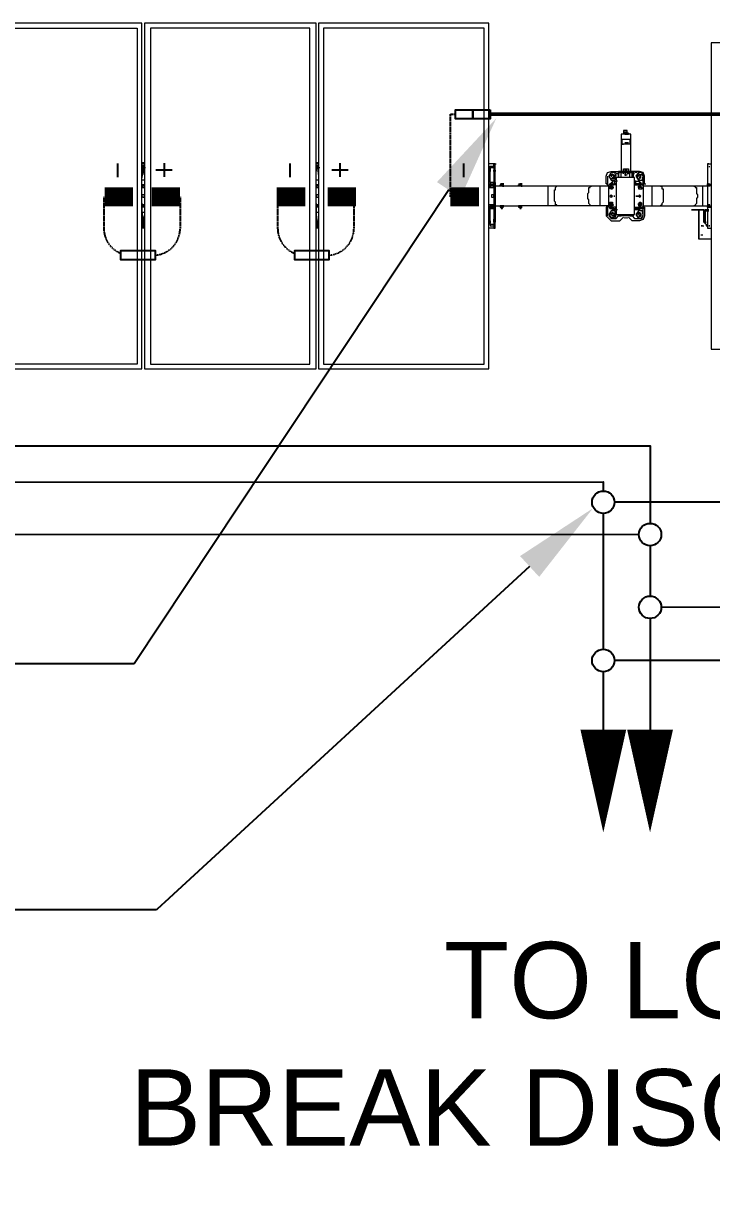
# Model space of a CAD drawing. Header units: feet. Extents: x -13743 to 68376, y -48 to 67763.
# Drawn here: x 4023.1 to 4203.5, y 9147.7 to 9451.6 of the extents above; entities that cross this region are included whole.
import ezdxf
from ezdxf import colors
from ezdxf.entities.mleader import LeaderData, LeaderLine
from ezdxf.lldxf.tags import DXFTag
from ezdxf.math import Vec2, Vec3

# ---------------------------------------------------------------- set-up
doc = ezdxf.new("R2010")
doc.units = ezdxf.units.FT
doc.header["$MEASUREMENT"] = 0
doc.linetypes.add('HIDDEN', pattern=[0.375, 0.25, -0.125])
for name, color, linetype in [('E-DC HARNESS-NEG', 170, 'DC HARNESS CABLE'), ('E-DC HARNESS-POS', 10, 'DC HARNESS CABLE'), ('E-HARN-COMP', 8, 'Continuous'), ('E-TRNK-CABL-NEG', 6, 'HIDDEN'), ('E-TRUNK-CABLE-POS', 6, 'HIDDEN'), ('G-ANNO-TEXT', 1, 'Continuous'), ('Polarity-Text', 7, 'Continuous')]:
    doc.layers.add(name, color=color, linetype=linetype)
doc.styles.add('NEI-A', font='arial.ttf')
doc.styles.get("Standard").update_dxf_attribs({"font": 'arial.ttf'})
tags = doc.linetypes.add('DC HARNESS CABLE', pattern='A,0.5,-0.2,["DH",Standard,S=0.1,R=0,X=-0.1,Y=-0.05],-0.2', length=0.9).pattern_tags.tags
tags[6] = DXFTag(74, 10)

# ---------------------------------------------------------------- blocks, each defined once
blk = doc.blocks.new('A$C4742fff2')
at = {"lineweight": 5}
for points in [[(9.1046, 0), (9.3346, 0), (9.3346, 0.4666), (9.1046, 0.4666)], [(9.1113, 0.46), (9.328, 0.46), (9.328, 0.0067), (9.1113, 0.0067)], [(9.338, 0), (9.5696, 0), (9.5696, 0.4666), (9.338, 0.4666)], [(9.5613, 0.0067), (9.5613, 0.46), (9.3463, 0.46), (9.3463, 0.0067)], [(9.5729, 0), (9.8029, 0), (9.8029, 0.4666), (9.5729, 0.4666)], [(9.5796, 0.46), (9.5796, 0.0067), (9.7963, 0.0067), (9.7963, 0.46)], [(10.1029, 0.44), (10.1029, 0.0267), (10.1446, 0.0267), (10.1446, 0.44)], [(9.9829, 0.305), (9.9829, 0.31), (9.9913, 0.31), (9.9929, 0.31), (9.9929, 0.305), (9.9929, 0.3033), (9.9913, 0.3033), (9.9829, 0.3033)], [(9.9913, 0.305), (9.9896, 0.305), (9.9913, 0.305), (9.9896, 0.305)], [(9.8113, 0.2767), (9.8096, 0.2767), (9.8096, 0.2683), (9.8113, 0.2683), (9.8113, 0.2767), (9.8096, 0.2767)], [(9.9846, 0.2667), (9.9846, 0.27), (9.9913, 0.27), (9.9913, 0.2667)], [(9.9879, 0.2667), (9.9896, 0.2683), (9.9879, 0.2683), (9.9879, 0.27), (9.9863, 0.2683), (9.9863, 0.2667)], [(9.9929, 0.265), (9.9929, 0.2667), (9.9913, 0.2667), (9.9913, 0.265)], [(9.9729, 0.265), (9.9679, 0.265), (9.9646, 0.26), (9.9679, 0.255), (9.9729, 0.255), (9.9746, 0.26)], [(9.9713, 0.2567), (9.9679, 0.2567), (9.9663, 0.2583), (9.9663, 0.26), (9.9663, 0.2617), (9.9679, 0.2617), (9.9696, 0.2633), (9.9713, 0.2617), (9.9696, 0.2617), (9.9679, 0.26), (9.9696, 0.2583), (9.9713, 0.2583), (9.9713, 0.26), (9.9713, 0.2617), (9.9729, 0.2617), (9.9729, 0.26), (9.9729, 0.2583)], [(9.9996, 0.2083), (9.9996, 0.2583), (9.9746, 0.2583), (9.9746, 0.2083)], [(9.9996, 0.25), (10.0013, 0.25), (10.0013, 0.2533), (9.9996, 0.2533)], [(10.0096, 0.265), (10.0046, 0.265), (10.0013, 0.26), (10.0046, 0.255), (10.0096, 0.255), (10.0113, 0.26)], [(10.0063, 0.2633), (10.0046, 0.2617), (10.0029, 0.2617), (10.0029, 0.26), (10.0029, 0.2583), (10.0046, 0.2567), (10.0063, 0.2567), (10.0079, 0.2583), (10.0079, 0.26), (10.0079, 0.2617), (10.0063, 0.2617), (10.0046, 0.26), (10.0063, 0.2583), (10.0079, 0.2583), (10.0079, 0.26), (10.0079, 0.2617), (10.0063, 0.2617)], [(9.3363, 0.235), (9.3346, 0.235), (9.3346, 0.2333), (9.3363, 0.2317), (9.338, 0.2317), (9.338, 0.2333), (9.338, 0.235)], [(9.5713, 0.235), (9.5696, 0.235), (9.5696, 0.2317), (9.5729, 0.2317), (9.5729, 0.2333), (9.5729, 0.235)], [(9.8079, 0.2317), (9.8096, 0.2317), (9.8096, 0.235), (9.8063, 0.235), (9.8063, 0.2333), (9.8063, 0.2317)], [(9.8113, 0.2483), (9.8096, 0.2483)], [(9.8113, 0.245), (9.8096, 0.245), (9.8096, 0.2467), (9.8096, 0.245)], [(9.8196, 0.2483), (9.8179, 0.2483)], [(9.8446, 0.2483), (9.8429, 0.2483)], [(9.9679, 0.2483), (9.9663, 0.2483)], [(9.9696, 0.2483), (9.9663, 0.2483)], [(9.9679, 0.235), (9.9663, 0.2333), (9.9679, 0.2317), (9.9696, 0.2333)], [(9.9679, 0.235), (9.9663, 0.2333), (9.9679, 0.2317), (9.9696, 0.2333)], [(9.9679, 0.235), (9.9663, 0.2333), (9.9679, 0.2317), (9.9696, 0.2333)], [(9.9679, 0.235), (9.9663, 0.2333), (9.9679, 0.2317), (9.9696, 0.2333)], [(9.9679, 0.2467), (9.9696, 0.2467), (9.9696, 0.245), (9.9679, 0.245)], [(9.9713, 0.2483), (9.9696, 0.2483)], [(10.0079, 0.2483), (10.0096, 0.2483), (10.0113, 0.2483), (10.0096, 0.2483), (10.0046, 0.2483)], [(10.0063, 0.2483), (10.0046, 0.2483)], [(10.0079, 0.245), (10.0046, 0.245), (10.0046, 0.2467), (10.0079, 0.2467)], [(10.0063, 0.235), (10.0046, 0.2333), (10.0063, 0.2317), (10.0079, 0.2333)], [(10.0063, 0.235), (10.0046, 0.2333), (10.0063, 0.2317), (10.0079, 0.2333)], [(10.0063, 0.235), (10.0046, 0.2333), (10.0063, 0.2317), (10.0079, 0.2333)], [(10.0063, 0.235), (10.0046, 0.2333), (10.0063, 0.2317), (10.0079, 0.2333)], [(10.0063, 0.245), (10.0063, 0.2467), (10.0079, 0.2467), (10.0079, 0.245)], [(10.0996, 0.25), (10.0979, 0.2483), (10.0996, 0.2467), (10.1013, 0.2483)], [(9.8096, 0.2183), (9.8113, 0.2183), (9.8096, 0.2183), (9.8096, 0.2217), (9.8113, 0.2217), (9.8096, 0.2217)], [(9.8196, 0.22), (9.8179, 0.22)], [(9.8229, 0.22), (9.8213, 0.22)], [(9.8446, 0.22), (9.8429, 0.22)], [(9.8479, 0.22), (9.8463, 0.22)], [(9.9663, 0.2217), (9.9663, 0.2233)], [(9.9679, 0.2217), (9.9696, 0.2217), (9.9696, 0.22), (9.9679, 0.22)], [(10.0046, 0.2233), (10.0079, 0.2233)], [(10.0063, 0.22), (10.0063, 0.2217), (10.0079, 0.2217), (10.0079, 0.22)], [(10.0996, 0.2217), (10.0979, 0.22), (10.0996, 0.2183), (10.1013, 0.22)], [(10.1013, 0.22), (10.1013, 0.2183), (10.0996, 0.2183), (10.0979, 0.2183), (10.0979, 0.22), (10.0996, 0.22)], [(10.1013, 0.22), (10.0996, 0.22)], [(10.1013, 0.22), (10.0996, 0.22)], [(9.8463, 0.2167), (9.8463, 0.2183), (9.8429, 0.2183), (9.8446, 0.2183), (9.8446, 0.2167)], [(9.9729, 0.2133), (9.9679, 0.2133), (9.9646, 0.2083), (9.9679, 0.2033), (9.9729, 0.2033), (9.9746, 0.2083)], [(9.9679, 0.2183), (9.9663, 0.2183)], [(9.9713, 0.2083), (9.9713, 0.2067), (9.9696, 0.2067), (9.9679, 0.2083), (9.9696, 0.21), (9.9713, 0.21), (9.9696, 0.2117), (9.9679, 0.21), (9.9663, 0.21), (9.9663, 0.2083), (9.9663, 0.2067), (9.9679, 0.205), (9.9713, 0.205), (9.9729, 0.2067), (9.9729, 0.2083), (9.9729, 0.21), (9.9713, 0.21)], [(9.9713, 0.2183), (9.9696, 0.2183)], [(9.9996, 0.2167), (10.0013, 0.2167), (10.0013, 0.215), (9.9996, 0.215)], [(10.0096, 0.2133), (10.0046, 0.2133), (10.0013, 0.2083), (10.0046, 0.2033), (10.0096, 0.2033), (10.0113, 0.2083)], [(10.0046, 0.21), (10.0063, 0.2117), (10.0063, 0.21), (10.0079, 0.21), (10.0079, 0.2083), (10.0079, 0.21), (10.0063, 0.21), (10.0046, 0.2083), (10.0063, 0.2067), (10.0079, 0.2067), (10.0079, 0.2083), (10.0079, 0.2067), (10.0063, 0.205), (10.0046, 0.205), (10.0029, 0.2067), (10.0029, 0.2083), (10.0029, 0.21)], [(10.0096, 0.2167), (10.0079, 0.2167)], [(10.0996, 0.215), (10.0979, 0.215), (10.0963, 0.215), (10.0979, 0.215), (10.0963, 0.215), (10.0979, 0.215), (10.0946, 0.215), (10.0963, 0.215), (10.0946, 0.215), (10.0963, 0.215), (10.0979, 0.215)], [(10.0979, 0.2133), (10.0963, 0.2133), (10.0946, 0.2133), (10.0963, 0.2133), (10.0979, 0.2133), (10.0996, 0.2133)], [(10.0963, 0.2133), (10.0946, 0.2133)], [(9.8096, 0.1983), (9.8096, 0.2), (9.8113, 0.2), (9.8113, 0.1983)], [(9.8113, 0.19), (9.8096, 0.19)], [(10.1013, 0.1933), (10.0996, 0.1933)]]:
    blk.add_lwpolyline(points, close=True, dxfattribs=at)
for points in [[(9.9929, 0.2583), (9.9929, 0.265), (9.9963, 0.265), (9.9963, 0.2667), (9.9946, 0.2667), (9.9946, 0.3167), (9.9813, 0.3167), (9.9813, 0.2667), (9.9829, 0.2667)], [(9.9896, 0.3183), (9.9913, 0.3183), (9.9913, 0.3167), (9.9896, 0.3167), (9.9896, 0.3183), (9.9913, 0.3183), (9.9896, 0.3183), (9.9896, 0.32), (9.9896, 0.3217), (9.9846, 0.3217), (9.9846, 0.32), (9.9846, 0.3183), (9.9846, 0.3167)], [(9.9846, 0.32), (9.9896, 0.32)], [(9.9846, 0.3183), (9.9863, 0.3183), (9.9879, 0.3183)], [(9.9879, 0.3167), (9.9863, 0.3167), (9.9879, 0.3167), (9.9863, 0.3167), (9.9879, 0.3167), (9.9896, 0.3167), (9.9879, 0.3167), (9.9863, 0.3167), (9.9863, 0.3183), (9.9879, 0.3183), (9.9863, 0.3183), (9.9879, 0.3183), (9.9896, 0.3183), (9.9879, 0.3183), (9.9863, 0.3183), (9.9896, 0.3183), (9.9879, 0.3183), (9.9863, 0.3183), (9.9879, 0.3183), (9.9913, 0.3183)], [(9.9863, 0.3183), (9.9879, 0.3183), (9.9863, 0.3183)], [(9.9896, 0.3167), (9.9913, 0.3167)], [(9.9829, 0.3033), (9.9846, 0.3033)], [(9.9863, 0.305), (9.9879, 0.305), (9.9863, 0.305)], [(9.9879, 0.305), (9.9896, 0.305), (9.9879, 0.305)], [(9.9896, 0.3033), (9.9896, 0.305), (9.9913, 0.305), (9.9896, 0.305), (9.9913, 0.305)], [(9.338, 0.2783), (9.3346, 0.2783)], [(9.3346, 0.27), (9.3346, 0.2717), (9.3363, 0.2717), (9.3363, 0.275), (9.338, 0.275)], [(9.3363, 0.255), (9.3346, 0.255), (9.3346, 0.2567), (9.3363, 0.265), (9.3363, 0.275)], [(9.338, 0.27), (9.338, 0.2733)], [(9.5729, 0.2783), (9.5696, 0.2783)], [(9.5696, 0.27), (9.5696, 0.2733), (9.5713, 0.2733), (9.5713, 0.275), (9.5729, 0.275)], [(9.5713, 0.255), (9.5696, 0.255), (9.5696, 0.265), (9.5713, 0.275)], [(9.5713, 0.27), (9.5713, 0.2733)], [(9.8113, 0.2717), (9.8096, 0.2717), (9.8096, 0.2733), (9.8096, 0.2767), (9.8029, 0.2767)], [(9.8096, 0.2733), (9.8046, 0.2733), (9.8046, 0.2717), (9.8046, 0.27), (9.8046, 0.2683), (9.8046, 0.2667)], [(9.8046, 0.2517), (9.8046, 0.25), (9.8096, 0.25), (9.8096, 0.2517), (9.8046, 0.2517), (9.8046, 0.2717), (9.8096, 0.2717), (9.8096, 0.25), (9.8113, 0.25), (9.8113, 0.2483), (9.8113, 0.25), (9.8096, 0.25), (9.8096, 0.2483), (9.8096, 0.2467), (9.8113, 0.2467)], [(9.8113, 0.2767), (9.8096, 0.2767), (9.8113, 0.2767), (9.8129, 0.2767)], [(9.8113, 0.2683), (9.8113, 0.2667), (9.8096, 0.2667), (9.8096, 0.2683)], [(9.8096, 0.2667), (9.8113, 0.25), (9.8113, 0.2667)], [(9.9613, 0.25), (9.9629, 0.25), (9.9613, 0.25), (9.9613, 0.26), (9.9629, 0.265), (9.9679, 0.2667), (9.9813, 0.2667), (9.9796, 0.2667), (9.9779, 0.2667), (9.9813, 0.2667), (9.9813, 0.265), (9.9846, 0.265), (9.9913, 0.265), (9.9913, 0.2633), (9.9896, 0.2633)], [(9.9813, 0.2583), (9.9813, 0.265), (9.9779, 0.265), (9.9779, 0.2667), (9.9779, 0.265), (9.9779, 0.2583)], [(9.9813, 0.2667), (9.9846, 0.2667), (9.9813, 0.2667)], [(9.9846, 0.2633), (9.9846, 0.2667), (9.9863, 0.2667)], [(9.9879, 0.2683), (9.9896, 0.2683)], [(9.9929, 0.2667), (9.9913, 0.2667), (9.9929, 0.2667)], [(9.9946, 0.2667), (9.9929, 0.2667), (9.9946, 0.2667)], [(9.9979, 0.2583), (9.9979, 0.265), (9.9979, 0.2667), (9.9963, 0.2667), (9.9946, 0.2667)], [(10.0113, 0.25), (10.0129, 0.25), (10.0129, 0.26), (10.0113, 0.265), (10.0063, 0.2667), (9.9963, 0.2667)], [(10.0996, 0.2767), (10.0979, 0.2767), (10.0979, 0.19), (10.0996, 0.19)], [(10.0979, 0.2767), (10.1029, 0.2767)], [(10.0996, 0.2733), (10.1013, 0.2733)], [(9.3363, 0.2483), (9.3346, 0.2483), (9.3346, 0.255)], [(9.5713, 0.2483), (9.5696, 0.2483), (9.5696, 0.255)], [(9.9629, 0.26), (9.9629, 0.2467)], [(9.9679, 0.2633), (9.9646, 0.26)], [(9.9746, 0.2183), (9.9696, 0.2183), (9.9696, 0.2167), (9.9713, 0.2167), (9.9696, 0.2167), (9.9679, 0.2167), (9.9663, 0.2167), (9.9663, 0.2183), (9.9646, 0.2183), (9.9646, 0.2483), (9.9663, 0.2483), (9.9663, 0.25), (9.9696, 0.25), (9.9696, 0.2517), (9.9679, 0.2517), (9.9679, 0.25), (9.9663, 0.25)], [(9.9729, 0.2533), (9.9696, 0.2533), (9.9696, 0.25), (9.9729, 0.25)], [(9.9746, 0.265), (9.9713, 0.265)], [(9.9763, 0.2533), (9.9746, 0.2533), (9.9746, 0.25), (9.9729, 0.25), (9.9729, 0.2533), (9.9746, 0.2533)], [(9.9763, 0.2633), (9.9746, 0.2633)], [(9.9779, 0.265), (9.9796, 0.265)], [(9.9896, 0.2617), (9.9879, 0.2617), (9.9879, 0.2633), (9.9863, 0.2633), (9.9863, 0.2617), (9.9879, 0.2617)], [(9.9879, 0.265), (9.9896, 0.265)], [(9.9963, 0.265), (9.9979, 0.265)], [(9.9996, 0.2633), (9.9979, 0.2633)], [(10.0029, 0.265), (9.9996, 0.265)], [(9.9996, 0.2533), (10.0013, 0.2533), (10.0063, 0.2533), (10.0063, 0.25), (10.0013, 0.25)], [(9.9996, 0.2483), (10.0046, 0.2483), (10.0046, 0.25), (10.0063, 0.25), (10.0063, 0.2517), (10.0079, 0.2517), (10.0079, 0.25), (10.0046, 0.25)], [(10.0979, 0.2467), (10.0979, 0.2483), (10.0979, 0.25), (10.0996, 0.25), (10.0996, 0.2483), (10.1013, 0.2483), (10.1013, 0.2467), (10.0996, 0.2467), (10.0979, 0.2467), (10.0979, 0.2483), (10.0996, 0.2483), (10.1013, 0.2483), (10.0996, 0.25), (10.1013, 0.25), (10.1013, 0.2483), (10.0996, 0.2483), (10.1013, 0.2483), (10.0996, 0.2483), (10.1013, 0.2483), (10.0996, 0.2483), (10.1013, 0.2483), (10.1013, 0.2467), (10.0996, 0.2467), (10.0979, 0.2467), (10.0913, 0.2467), (10.0796, 0.2467), (10.0346, 0.2467), (10.0113, 0.2467), (10.0113, 0.26), (10.0079, 0.2633)], [(9.338, 0.2483), (9.3346, 0.2483)], [(9.338, 0.2467), (9.3346, 0.2467), (9.3363, 0.2467)], [(9.3346, 0.2467), (9.3346, 0.245), (9.338, 0.245)], [(9.5729, 0.2483), (9.5696, 0.2483)], [(9.5729, 0.2467), (9.5696, 0.2467), (9.5713, 0.2467)], [(9.5696, 0.2467), (9.5696, 0.245), (9.5729, 0.245)], [(9.8063, 0.2483), (9.8046, 0.2483), (9.8096, 0.2483), (9.8096, 0.2467)], [(9.8046, 0.2467), (9.8046, 0.2483)], [(9.9646, 0.2467), (9.9529, 0.2467), (9.9413, 0.2467), (9.8946, 0.2467), (9.8829, 0.2467), (9.8463, 0.2467), (9.8429, 0.2467), (9.8213, 0.2467), (9.8179, 0.2467), (9.8113, 0.2467), (9.8096, 0.2467), (9.8046, 0.2467), (9.8046, 0.245), (9.8096, 0.245), (9.8096, 0.2217)], [(9.8113, 0.2483), (9.8113, 0.2467), (9.8113, 0.2483)], [(9.8113, 0.22), (9.8113, 0.2467), (9.8113, 0.22)], [(9.8179, 0.25), (9.8213, 0.25), (9.8196, 0.25), (9.8213, 0.25), (9.8229, 0.25), (9.8213, 0.25)], [(9.8196, 0.2467), (9.8179, 0.2467), (9.8179, 0.2483), (9.8213, 0.2483), (9.8229, 0.2483), (9.8213, 0.2483), (9.8213, 0.2467), (9.8229, 0.2467)], [(9.8429, 0.25), (9.8463, 0.25), (9.8446, 0.25), (9.8463, 0.25), (9.8479, 0.25), (9.8463, 0.25)], [(9.8446, 0.2467), (9.8429, 0.2467), (9.8429, 0.2483), (9.8463, 0.2483), (9.8479, 0.2483), (9.8463, 0.2483), (9.8463, 0.2467), (9.8479, 0.2467)], [(9.9696, 0.2483), (9.9663, 0.2483)], [(9.9696, 0.2467), (9.9696, 0.245), (9.9713, 0.245), (9.9696, 0.245), (9.9696, 0.2433), (9.9663, 0.2433), (9.9663, 0.245)], [(9.9679, 0.2433), (9.9696, 0.2433), (9.9696, 0.245), (9.9679, 0.245), (9.9696, 0.245), (9.9696, 0.2467), (9.9663, 0.2467), (9.9663, 0.245), (9.9696, 0.245), (9.9679, 0.245), (9.9663, 0.245), (9.9679, 0.245), (9.9679, 0.2467)], [(9.9679, 0.245), (9.9696, 0.245), (9.9679, 0.245)], [(9.9746, 0.2483), (9.9696, 0.2483), (9.9696, 0.25), (9.9713, 0.25)], [(10.0113, 0.2483), (10.0113, 0.2183), (10.0129, 0.2183), (10.0129, 0.2167), (10.0129, 0.2067), (10.0113, 0.2017), (10.0063, 0.2), (9.9963, 0.2), (9.9913, 0.205)], [(10.0046, 0.2483), (10.0079, 0.2483), (10.0079, 0.25), (10.0096, 0.25)], [(10.0079, 0.2467), (10.0079, 0.245), (10.0096, 0.245), (10.0079, 0.245), (10.0046, 0.245), (10.0046, 0.2433), (10.0063, 0.2433), (10.0046, 0.2433)], [(10.0096, 0.245), (10.0079, 0.245), (10.0096, 0.245), (10.0079, 0.245), (10.0063, 0.245), (10.0046, 0.245), (10.0063, 0.245), (10.0063, 0.2467)], [(10.0046, 0.245), (10.0046, 0.2433), (10.0079, 0.2433), (10.0096, 0.2433)], [(10.0079, 0.245), (10.0096, 0.245), (10.0096, 0.2433), (10.0079, 0.2433)], [(10.0129, 0.25), (10.0146, 0.25)], [(10.0979, 0.25), (10.0979, 0.25)], [(10.0979, 0.2483), (10.0979, 0.2483)], [(10.0979, 0.2467), (10.0979, 0.2467)], [(10.0996, 0.25), (10.0996, 0.25)], [(10.0996, 0.2467), (10.0996, 0.2467)], [(10.1013, 0.25), (10.1013, 0.25)], [(10.1013, 0.2483), (10.1013, 0.2483)], [(10.1013, 0.2467), (10.1013, 0.2467)], [(9.338, 0.2233), (9.338, 0.2217), (9.3363, 0.2217), (9.3346, 0.2233), (9.3346, 0.22), (9.3346, 0.2183)], [(9.338, 0.22), (9.3346, 0.22), (9.3363, 0.22)], [(9.5729, 0.2233), (9.5729, 0.2217), (9.5696, 0.2217), (9.5696, 0.2233), (9.5696, 0.22), (9.5696, 0.2183)], [(9.5729, 0.22), (9.5696, 0.22), (9.5713, 0.22)], [(9.8046, 0.2217), (9.8046, 0.2183), (9.8096, 0.2183), (9.8096, 0.2167), (9.8113, 0.2167), (9.8096, 0.2167), (9.8096, 0.195), (9.8046, 0.195), (9.8046, 0.1933), (9.8096, 0.1933), (9.8096, 0.19), (9.8029, 0.19)], [(9.8113, 0.2217), (9.8096, 0.2217), (9.8046, 0.2217), (9.8063, 0.2217)], [(9.8046, 0.22), (9.8096, 0.22)], [(9.8113, 0.22), (9.8179, 0.22), (9.8179, 0.2183), (9.8196, 0.2183), (9.8196, 0.2167), (9.8213, 0.2167), (9.8213, 0.2183), (9.8179, 0.2183)], [(9.8113, 0.2183), (9.8113, 0.22), (9.8113, 0.2183)], [(9.8179, 0.22), (9.8213, 0.22), (9.8179, 0.22)], [(9.8229, 0.2183), (9.8213, 0.2183), (9.8213, 0.22), (9.8429, 0.22), (9.8429, 0.2183)], [(9.8429, 0.22), (9.8463, 0.22), (9.8429, 0.22)], [(9.9646, 0.22), (9.9413, 0.22), (9.8946, 0.22), (9.8829, 0.22), (9.8463, 0.22), (9.8463, 0.2183), (9.8479, 0.2183)], [(9.9629, 0.22), (9.9629, 0.2067)], [(9.9679, 0.22), (9.9696, 0.22), (9.9696, 0.2217), (9.9679, 0.2217), (9.9696, 0.2217), (9.9696, 0.2233), (9.9663, 0.2233), (9.9663, 0.225), (9.9696, 0.225), (9.9696, 0.2233), (9.9696, 0.2217), (9.9713, 0.2217)], [(9.9663, 0.2217), (9.9679, 0.2217), (9.9679, 0.2233), (9.9696, 0.2217), (9.9679, 0.2217)], [(9.9679, 0.2333), (9.9696, 0.2333)], [(9.9729, 0.2333), (9.9713, 0.2333), (9.9729, 0.2333)], [(10.0046, 0.2333), (10.0013, 0.2333), (10.0046, 0.2333)], [(10.0079, 0.2217), (10.0063, 0.2217), (10.0079, 0.2217), (10.0079, 0.2233), (10.0079, 0.2217), (10.0096, 0.2217), (10.0079, 0.2217), (10.0079, 0.2233), (10.0063, 0.2233), (10.0063, 0.2217), (10.0046, 0.2217), (10.0046, 0.2233), (10.0046, 0.2217), (10.0046, 0.22), (10.0079, 0.22)], [(10.0063, 0.2333), (10.0079, 0.2333)], [(10.0063, 0.2033), (10.0079, 0.2033), (10.0113, 0.2067), (10.0113, 0.22), (10.0229, 0.22), (10.0346, 0.22), (10.0796, 0.22), (10.0913, 0.22), (10.0979, 0.22), (10.0979, 0.2183), (10.0996, 0.2183), (10.1013, 0.2183), (10.1029, 0.2183)], [(10.0979, 0.2217), (10.0979, 0.22)], [(10.0979, 0.2217), (10.0979, 0.2217)], [(10.0996, 0.2217), (10.0979, 0.2217)], [(10.0979, 0.22), (10.0979, 0.22)], [(10.0996, 0.22), (10.0996, 0.2217)], [(10.1013, 0.22), (10.0996, 0.2217)], [(10.0996, 0.2217), (10.0996, 0.2217)], [(10.1013, 0.2217), (10.0996, 0.2217)], [(10.0996, 0.22), (10.1013, 0.22)], [(10.0996, 0.22), (10.1013, 0.22)], [(10.0996, 0.22), (10.1013, 0.22)], [(10.1013, 0.2217), (10.1013, 0.2217)], [(10.1013, 0.22), (10.1013, 0.2217)], [(10.1013, 0.22), (10.1013, 0.22)], [(10.1013, 0.2183), (10.1013, 0.22)], [(9.338, 0.2183), (9.3346, 0.2183), (9.3346, 0.2117), (9.3363, 0.2017), (9.3363, 0.1933), (9.3363, 0.1917), (9.338, 0.1917)], [(9.5729, 0.2183), (9.5696, 0.2183), (9.5696, 0.2117), (9.5696, 0.2017), (9.5713, 0.195), (9.5713, 0.1933), (9.5729, 0.1933)], [(9.8046, 0.195), (9.8046, 0.2167), (9.8096, 0.2167), (9.8113, 0.2167)], [(9.8096, 0.2167), (9.8046, 0.2167), (9.8063, 0.2167)], [(9.8096, 0.2), (9.8113, 0.2183), (9.8113, 0.2)], [(9.9629, 0.2183), (9.9613, 0.2183), (9.9613, 0.2167), (9.9613, 0.2067), (9.9679, 0.2), (9.9796, 0.2), (9.9846, 0.205)], [(9.9646, 0.2067), (9.9679, 0.2033), (9.9696, 0.2033)], [(9.9663, 0.2183), (9.9696, 0.2183), (9.9663, 0.2183)], [(9.9663, 0.2183), (9.9679, 0.2183), (9.9696, 0.2183)], [(9.9663, 0.2167), (9.9696, 0.2167), (9.9679, 0.2167)], [(9.9729, 0.215), (9.9696, 0.215), (9.9696, 0.2167), (9.9729, 0.2167)], [(9.9713, 0.2033), (9.9746, 0.2033), (9.9779, 0.2067), (9.9796, 0.2067)], [(9.9763, 0.215), (9.9746, 0.215), (9.9746, 0.2167), (9.9729, 0.2167), (9.9729, 0.215), (9.9746, 0.215)], [(9.9779, 0.2083), (9.9779, 0.2067), (9.9813, 0.2067)], [(9.9929, 0.2083), (9.9929, 0.2067), (9.9813, 0.2067), (9.9813, 0.2083)], [(9.9863, 0.205), (9.9863, 0.2033)], [(9.9896, 0.2033), (9.9896, 0.205)], [(9.9929, 0.2067), (9.9963, 0.2067), (9.9979, 0.2067), (9.9979, 0.2083)], [(9.9963, 0.2067), (9.9996, 0.2033), (10.0046, 0.2033)], [(9.9996, 0.2183), (10.0046, 0.2183), (10.0046, 0.2167), (10.0063, 0.2167), (10.0079, 0.2167), (10.0079, 0.2183), (10.0046, 0.2183), (10.0096, 0.2183), (10.0113, 0.2183), (10.0096, 0.2183), (10.0079, 0.2183), (10.0063, 0.2183), (10.0046, 0.2183), (10.0063, 0.2183), (10.0046, 0.2183)], [(10.0013, 0.2167), (10.0063, 0.2167), (10.0063, 0.215), (10.0013, 0.215), (9.9996, 0.215)], [(10.0046, 0.2167), (10.0079, 0.2167), (10.0063, 0.2167)], [(10.0763, 0.215), (10.0779, 0.215), (10.0763, 0.215)], [(10.0779, 0.215), (10.0796, 0.215)], [(10.0846, 0.215), (10.0779, 0.215), (10.0846, 0.215)], [(10.0846, 0.215), (10.0863, 0.215), (10.0846, 0.215)], [(10.0979, 0.19), (10.1029, 0.19), (10.1029, 0.175), (10.1013, 0.175), (10.0863, 0.175), (10.0863, 0.215), (10.0929, 0.215), (10.0946, 0.215), (10.0946, 0.2133), (10.0946, 0.1983), (10.0929, 0.1983), (10.0929, 0.215), (10.0863, 0.215), (10.0879, 0.215), (10.0863, 0.215), (10.0863, 0.175)], [(10.0963, 0.2133), (10.0946, 0.2133), (10.0929, 0.2133), (10.0946, 0.2133), (10.0946, 0.215)], [(10.0946, 0.215), (10.0963, 0.215), (10.0946, 0.215)], [(10.0946, 0.2133), (10.0946, 0.2133)], [(10.0946, 0.2133), (10.0946, 0.2133)], [(10.0963, 0.1983), (10.0946, 0.1983), (10.0963, 0.1967), (10.0946, 0.1983), (10.0946, 0.2133), (10.0963, 0.2133), (10.0979, 0.2133), (10.0996, 0.2133), (10.0979, 0.2133), (10.0946, 0.2133)], [(10.0946, 0.2133), (10.0963, 0.2133)], [(10.0946, 0.2133), (10.0963, 0.2133)], [(10.0963, 0.2133), (10.0963, 0.2133)], [(10.0963, 0.2133), (10.0963, 0.2133)], [(10.0963, 0.2133), (10.0979, 0.2133)], [(10.0963, 0.2133), (10.0979, 0.2133)], [(10.0963, 0.2133), (10.0979, 0.2133), (10.0996, 0.2133)], [(10.0963, 0.2133), (10.0979, 0.2133)], [(10.0963, 0.2133), (10.0979, 0.2133)], [(10.0963, 0.2133), (10.0979, 0.2133), (10.0996, 0.2133)], [(10.0979, 0.2183), (10.0979, 0.2183)], [(10.0996, 0.2183), (10.0996, 0.2183)], [(10.1013, 0.2183), (10.1013, 0.2183)], [(9.3363, 0.1917), (9.3363, 0.195), (9.3346, 0.195), (9.3346, 0.1983)], [(9.338, 0.19), (9.3346, 0.19)], [(9.3363, 0.1933), (9.338, 0.1933), (9.338, 0.1967)], [(9.5696, 0.1983), (9.5696, 0.1933), (9.5713, 0.1933), (9.5713, 0.1917), (9.5713, 0.1933), (9.5713, 0.1967)], [(9.5729, 0.19), (9.5696, 0.19)], [(9.5713, 0.1917), (9.5729, 0.1917)], [(9.8046, 0.2), (9.8046, 0.1983)], [(9.8046, 0.1967), (9.8046, 0.1983), (9.8046, 0.1967)], [(9.8096, 0.1983), (9.8096, 0.1917), (9.8113, 0.1917), (9.8113, 0.1983)], [(9.8113, 0.195), (9.8096, 0.195), (9.8096, 0.1933), (9.8113, 0.1933)], [(9.8096, 0.1917), (9.8096, 0.19), (9.8113, 0.19), (9.8113, 0.1917)], [(10.0913, 0.1933), (10.0896, 0.1933), (10.0913, 0.1933), (10.0929, 0.1933)], [(10.0929, 0.1983), (10.0963, 0.195), (10.0963, 0.1933)], [(10.0963, 0.195), (10.0979, 0.195)], [(10.0896, 0.1817), (10.0896, 0.18)], [(10.0913, 0.18), (10.0913, 0.1817)]]:
    blk.add_lwpolyline(points, dxfattribs=at)
at = {"color": 8, "lineweight": 5, "true_color": 0x808080}
for points in [[(9.338, 0.2767), (9.3346, 0.2767)], [(9.3346, 0.2733), (9.3346, 0.275), (9.3363, 0.275), (9.338, 0.26)], [(9.3346, 0.2633), (9.3346, 0.2717), (9.3363, 0.2717)], [(9.3346, 0.2667), (9.3346, 0.27), (9.3363, 0.27)], [(9.338, 0.2733), (9.338, 0.2733)], [(9.338, 0.2717), (9.338, 0.27), (9.338, 0.2717), (9.3396, 0.2717)], [(9.5729, 0.2767), (9.5696, 0.2767)], [(9.5696, 0.2733), (9.5696, 0.275), (9.5713, 0.275), (9.5729, 0.26)], [(9.5696, 0.2633), (9.5696, 0.2717), (9.5713, 0.2717)], [(9.5696, 0.2667), (9.5696, 0.27)], [(9.5713, 0.2733), (9.5713, 0.2733)], [(9.5729, 0.2717), (9.5729, 0.27), (9.5729, 0.2717), (9.5746, 0.2717)], [(9.8046, 0.2733), (9.8029, 0.2717)], [(9.8029, 0.255), (9.8046, 0.27), (9.8029, 0.27)], [(9.8046, 0.2683), (9.8029, 0.2683), (9.8046, 0.2683)], [(9.8029, 0.2617), (9.8046, 0.2667)], [(10.0979, 0.2767), (10.0979, 0.2483)], [(9.338, 0.255), (9.3346, 0.255)], [(9.5729, 0.255), (9.5696, 0.255)], [(9.9779, 0.2583), (9.9779, 0.265)], [(9.9963, 0.2583), (9.9963, 0.265)], [(9.8029, 0.25), (9.8046, 0.25), (9.8029, 0.2467), (9.8046, 0.2467)], [(9.8029, 0.245), (9.8046, 0.245)], [(9.8046, 0.25), (9.8063, 0.25)], [(9.8213, 0.2483), (9.8179, 0.2483)], [(9.8213, 0.2467), (9.8179, 0.2467)], [(9.8463, 0.2483), (9.8429, 0.2483)], [(9.8463, 0.2467), (9.8429, 0.2467)], [(9.8829, 0.22), (9.8829, 0.2467)], [(9.8946, 0.22), (9.8946, 0.2217), (9.8929, 0.2217), (9.8929, 0.225), (9.8913, 0.2267), (9.8913, 0.2283), (9.8913, 0.23), (9.8913, 0.2317), (9.8913, 0.2333), (9.8913, 0.235), (9.8913, 0.2367), (9.8913, 0.2383), (9.8913, 0.24), (9.8913, 0.2417), (9.8929, 0.2417), (9.8929, 0.2433), (9.8929, 0.245), (9.8946, 0.2467)], [(9.9413, 0.22), (9.9396, 0.22), (9.9396, 0.2217), (9.9379, 0.2233), (9.9379, 0.225), (9.9379, 0.2267), (9.9379, 0.2283), (9.9363, 0.23), (9.9363, 0.2317), (9.9363, 0.2333), (9.9363, 0.235), (9.9363, 0.2367), (9.9379, 0.2383), (9.9379, 0.24), (9.9379, 0.2417), (9.9379, 0.2433), (9.9379, 0.245), (9.9396, 0.245), (9.9396, 0.2467), (9.9413, 0.2467)], [(9.9529, 0.22), (9.9529, 0.2467)], [(9.9613, 0.25), (9.9629, 0.25)], [(9.9663, 0.25), (9.9696, 0.25)], [(9.9663, 0.2483), (9.9696, 0.2483)], [(9.9679, 0.2433), (9.9663, 0.2433)], [(9.9679, 0.2433), (9.9679, 0.2433)], [(10.0046, 0.25), (10.0079, 0.25)], [(10.0046, 0.2483), (10.0096, 0.2483)], [(10.0063, 0.2433), (10.0063, 0.2433)], [(10.0113, 0.25), (10.0129, 0.25)], [(10.0229, 0.2467), (10.0229, 0.22)], [(10.0346, 0.2467), (10.0363, 0.2467), (10.0363, 0.2433), (10.0379, 0.2433), (10.0379, 0.2417), (10.0379, 0.24), (10.0379, 0.2383), (10.0379, 0.2367), (10.0379, 0.235), (10.0379, 0.2333), (10.0379, 0.2317), (10.0379, 0.23), (10.0379, 0.2283), (10.0379, 0.2267), (10.0379, 0.225), (10.0363, 0.2233), (10.0363, 0.2217), (10.0346, 0.22)], [(10.0796, 0.2467), (10.0813, 0.2467), (10.0813, 0.245), (10.0829, 0.245), (10.0829, 0.2433), (10.0829, 0.2417), (10.0829, 0.24), (10.0829, 0.2383), (10.0829, 0.2367), (10.0846, 0.235), (10.0846, 0.2333), (10.0846, 0.2317), (10.0829, 0.23), (10.0829, 0.2283), (10.0829, 0.2267), (10.0829, 0.225), (10.0829, 0.2233), (10.0813, 0.2217), (10.0813, 0.22), (10.0796, 0.22)], [(10.0913, 0.2467), (10.0913, 0.22)], [(10.0979, 0.2467), (10.0979, 0.22)], [(9.8046, 0.2167), (9.8029, 0.22)], [(9.8179, 0.22), (9.8213, 0.22)], [(9.8429, 0.22), (9.8463, 0.22)], [(9.9663, 0.2233), (9.9663, 0.225), (9.9696, 0.225), (9.9696, 0.2233)], [(10.0046, 0.2233), (10.0063, 0.2233), (10.0063, 0.225), (10.0079, 0.225), (10.0079, 0.2233), (10.0096, 0.2233), (10.0079, 0.2233)], [(9.3346, 0.2117), (9.338, 0.2117)], [(9.3346, 0.205), (9.3346, 0.195), (9.3363, 0.195)], [(9.338, 0.2083), (9.3363, 0.1933)], [(9.5696, 0.2117), (9.5729, 0.2117)], [(9.5696, 0.205), (9.5696, 0.195), (9.5713, 0.195)], [(9.5729, 0.2083), (9.5713, 0.1933)], [(9.8029, 0.2167), (9.8046, 0.2167), (9.8063, 0.2167)], [(9.8029, 0.2117), (9.8046, 0.1967), (9.8029, 0.1967), (9.8046, 0.195)], [(9.8029, 0.2), (9.8046, 0.2), (9.8029, 0.205)], [(9.8179, 0.2183), (9.8213, 0.2183)], [(9.8429, 0.2183), (9.8463, 0.2183)], [(9.9629, 0.2167), (9.9613, 0.2167)], [(9.9663, 0.2183), (9.9696, 0.2183)], [(9.9663, 0.2167), (9.9696, 0.2167)], [(9.9779, 0.2067), (9.9779, 0.2083)], [(9.9963, 0.2067), (9.9963, 0.2083)], [(10.0046, 0.2183), (10.0096, 0.2183)], [(10.0046, 0.2167), (10.0079, 0.2167)], [(10.0129, 0.2167), (10.0113, 0.2167)], [(10.0979, 0.2133), (10.0946, 0.2133)], [(10.0979, 0.2183), (10.0979, 0.19)], [(9.3363, 0.1983), (9.3346, 0.1983), (9.3346, 0.2)], [(9.3363, 0.1917), (9.3346, 0.1917), (9.3346, 0.1933)], [(9.338, 0.19), (9.3346, 0.19)], [(9.338, 0.1983), (9.338, 0.195), (9.338, 0.1967)], [(9.338, 0.1933), (9.338, 0.1933)], [(9.5696, 0.1983), (9.5696, 0.2)], [(9.5713, 0.1917), (9.5696, 0.1917), (9.5696, 0.1933)], [(9.5729, 0.19), (9.5696, 0.19)], [(9.5713, 0.1933), (9.5713, 0.1933)], [(9.5729, 0.1983), (9.5729, 0.195), (9.5729, 0.1967)], [(9.8029, 0.1983), (9.8046, 0.1983)], [(10.0963, 0.1967), (10.0963, 0.1967)], [(10.0963, 0.195), (10.0979, 0.195)], [(10.0963, 0.1933), (10.0979, 0.1933)]]:
    blk.add_lwpolyline(points, dxfattribs=at)
for points in [[(9.8046, 0.2217), (9.8029, 0.2217)], [(9.9679, 0.22), (9.9663, 0.22), (9.9663, 0.2217), (9.9679, 0.2233), (9.9696, 0.2233), (9.9696, 0.2217), (9.9696, 0.22)], [(10.0079, 0.22), (10.0063, 0.22), (10.0046, 0.2217), (10.0063, 0.2217), (10.0063, 0.2233), (10.0079, 0.2233), (10.0079, 0.2217)]]:
    blk.add_lwpolyline(points, close=True, dxfattribs=at)

msp = doc.modelspace()

# ---------------------------------------------------------------- linework, layer by layer
at = {"layer": 'E-DC HARNESS-NEG', "ltscale": 0.5}
for points in [[(3450.24, 9331.47), (4175.05, 9331.51), (4175.05, 9329.13)], [(4846, 9326.18), (4177.99, 9326.18)], [(4175.05, 9323.24), (4175.05, 9287.67)], [(6048.78, 9284.74), (4177.99, 9284.73)], [(4175.05, 9281.78), (4175.05, 9266.65)]]:
    msp.add_lwpolyline(points, dxfattribs=at)
at = {"layer": 'E-DC HARNESS-NEG', "linetype": 'Continuous', "flags": 128}
msp.add_lwpolyline([(4175.05, 9239.73, 0, 12, 0), (4175.05, 9266.65, 0, 0, 0)], format="xyseb", dxfattribs=at)
at = {"layer": 'E-DC HARNESS-POS', "ltscale": 0.5}
for points in [[(3469.92, 9340.94), (4187.29, 9340.94), (4187.29, 9320.66)], [(2261.08, 9317.81), (4184.35, 9317.72)], [(4187.29, 9314.77), (4187.29, 9301.61)], [(4865.98, 9298.62), (4190.24, 9298.67)], [(4187.29, 9295.72), (4187.29, 9266.65)]]:
    msp.add_lwpolyline(points, dxfattribs=at)
at = {"layer": 'E-DC HARNESS-POS', "linetype": 'Continuous', "flags": 128}
msp.add_lwpolyline([(4187.29, 9239.73, 0, 12, 0), (4187.29, 9266.65, 0, 0, 0)], format="xyseb", dxfattribs=at)
at = {"layer": 'E-HARN-COMP'}
for points in [[(4140.87, 9428.95), (4140.87, 9426.62), (4136.3, 9426.62), (4136.3, 9428.95)], [(4145.43, 9428.95), (4145.43, 9426.62), (4140.87, 9426.62), (4140.87, 9428.95)]]:
    msp.add_lwpolyline(points, close=True, dxfattribs=at)
at = {"layer": 'E-HARN-COMP', "const_width": 5}
for points in [[(4044.42, 9406.14), (4051.87, 9406.14)], [(4056.76, 9406.14), (4064.22, 9406.14)], [(4089.52, 9406.14), (4096.98, 9406.14)], [(4102.82, 9406.14), (4110.27, 9406.14)], [(4134.99, 9406.14), (4142.45, 9406.14)]]:
    msp.add_lwpolyline(points, dxfattribs=at)
at = {"layer": 'E-HARN-COMP'}
for points in [[(4053.18, 9392.06), (4048.62, 9392.06), (4048.62, 9389.73), (4053.18, 9389.73)], [(4053.18, 9389.73), (4057.75, 9389.73), (4057.75, 9392.06), (4053.18, 9392.06)], [(4098.71, 9392.06), (4094.14, 9392.06), (4094.14, 9389.73), (4098.71, 9389.73)], [(4098.71, 9389.73), (4103.27, 9389.73), (4103.27, 9392.06), (4098.71, 9392.06)]]:
    msp.add_lwpolyline(points, dxfattribs=at)
for centre in [(4175.05, 9326.18), (4187.29, 9317.72), (4187.29, 9298.67), (4175.05, 9284.73)]:
    msp.add_circle(centre, 2.94, dxfattribs=at)
at = {"layer": 'E-TRNK-CABL-NEG', "ltscale": 0.1}
msp.add_lwpolyline([(4135.06, 9406.14), (4135.06, 9427.79), (4136.3, 9427.79)], dxfattribs=at)
at = {"layer": 'E-TRNK-CABL-NEG', "color": 7, "linetype": 'Continuous', "ltscale": 0.1, "const_width": 1}
msp.add_lwpolyline([(4145.43, 9427.79), (4210.23, 9427.79)], dxfattribs=at)
at = {"layer": 'E-TRNK-CABL-NEG', "ltscale": 0.1}
for points in [[(4044.22, 9406.14), (4044.22, 9397.91, 0.305811), (4048.62, 9391.39, 0.305811)], [(4089.75, 9406.14), (4089.75, 9397.91, 0.305811), (4094.14, 9391.39, 0.305811)]]:
    msp.add_lwpolyline(points, format="xyb", dxfattribs=at)
at = {"layer": 'E-TRUNK-CABLE-POS', "ltscale": 0.1}
for points in [[(4064.22, 9406.14), (4064.22, 9397.91, -0.391396), (4057.75, 9390.9, -0.391396)], [(4109.74, 9406.14), (4109.74, 9397.91, -0.391396), (4103.27, 9390.9, -0.391396)]]:
    msp.add_lwpolyline(points, format="xyb", dxfattribs=at)
at = {"layer": 'Polarity-Text'}
for p, q in [((4047.82, 9414.92), (4047.82, 9411.3)), ((4062.16, 9413.18), (4057.89, 9413.18)), ((4060.03, 9414.99), (4060.03, 9411.37)), ((4092.92, 9414.92), (4092.92, 9411.3)), ((4108.22, 9413.18), (4103.94, 9413.18)), ((4106.08, 9414.99), (4106.08, 9411.37)), ((4138.39, 9414.92), (4138.39, 9411.3))]:
    msp.add_line(p, q, dxfattribs=at)

# ---------------------------------------------------------------- block references
at = {"xscale": 194.04614304, "yscale": 194.04614304, "zscale": 194.04614304}
msp.add_blockref('A$C4742fff2', (2242.87, 9361.08), dxfattribs=at)

# ---------------------------------------------------------------- texts
at = {"layer": 'G-ANNO-TEXT', "insert": (4354.67, 9157.43, -22.9), "char_height": 20, "width": 320.0701, "attachment_point": 9, "style": 'NEI-A', "bg_fill": 3, "box_fill_scale": 1.5, "bg_fill_color": 256, "bg_fill_transparency": 0}
msp.add_mtext('\\pxqc;TO LOAD \\PBREAK DISCONNECT', dxfattribs=at)

# ---------------------------------------------------------------- next in the draw order: leaders
at = {"layer": 'G-ANNO-TEXT'}
ml = msp.add_multileader_mtext('Standard', dxfattribs=at)
ml.set_content('(TYP.) BLA DROPS', color=256, style='NEI-A')
ml.set_leader_properties()
ml.build(insert=Vec2(0, 0))
ml.multileader.update_dxf_attribs({"dogleg_length": 0.36, "arrow_head_size": 22.51})
ctx = ml.context
ctx.base_point, ctx.char_height, ctx.arrow_head_size, ctx.landing_gap_size, ctx.plane_origin = Vec3(3720.53, 9219.48, -22.9), 20, 22.51, 23.05, Vec3(11686.19, 3647.61, -22.9)
ctx.text_align_type = 2
notes = []
notes.append((ctx, [(1, (1, 1, 0), (4057.98, 9219.48, -22.9), (-1, 0), 46.1, [(1, [(4172.32, 9324.6, -22.9)], 0, [])])]))
ctx.mtext.insert, ctx.mtext.width, ctx.mtext.alignment, ctx.mtext.flow_direction = Vec3(3988.83, 9232.42, -22.9), 247.1441, 3, 5
ctx.mtext.has_bg_fill, ctx.mtext.bg_color, ctx.mtext.bg_scale_factor, ctx.mtext.bg_transparency, ctx.mtext.use_window_bg_color = 1, -1073741824, 1.5, 0, 1
for ctx, leaders in notes:
    for number, flags, end, landing, length, lines in leaders:
        leader = LeaderData()
        leader.index, (leader.has_last_leader_line, leader.has_dogleg_vector, leader.attachment_direction) = number, flags
        leader.last_leader_point, leader.dogleg_vector, leader.dogleg_length = Vec3(end), Vec3(landing), length
        for number, points, colour, breaks in lines:
            line = LeaderLine()
            line.index, line.vertices, line.color, line.breaks = number, Vec3.list(points), colors.encode_raw_color(colour), breaks
            leader.lines.append(line)
        ctx.leaders.append(leader)

# ---------------------------------------------------------------- next in the draw order: leaders
ml = msp.add_multileader_mtext('Standard', dxfattribs=at)
ml.set_content('MOTOR GAP STRING JUMPER', color=256, style='NEI-A')
ml.set_leader_properties()
ml.build(insert=Vec2(0, 0))
ml.multileader.update_dxf_attribs({"dogleg_length": 0.36, "arrow_head_size": 22.51})
ctx = ml.context
ctx.base_point, ctx.char_height, ctx.arrow_head_size, ctx.landing_gap_size, ctx.plane_origin = Vec3(3555.7, 9283.84, -22.9), 20, 22.51, 23.05, Vec3(11763.59, 3834.93, -22.9)
ctx.text_align_type = 2
notes = []
notes.append((ctx, [(1, (1, 1, 0), (4052.17, 9283.84, -22.9), (-1, 0), 46.1, [(0, [(4147.01, 9426.73, -22.9)], 0, [])])]))
ctx.mtext.insert, ctx.mtext.width, ctx.mtext.alignment, ctx.mtext.flow_direction = Vec3(3983.02, 9294.01, -22.9), 406.5438, 3, 5
ctx.mtext.has_bg_fill, ctx.mtext.bg_color, ctx.mtext.bg_scale_factor, ctx.mtext.bg_transparency, ctx.mtext.use_window_bg_color = 1, -1073741824, 1.5, 0, 1
for ctx, leaders in notes:
    for number, flags, end, landing, length, lines in leaders:
        leader = LeaderData()
        leader.index, (leader.has_last_leader_line, leader.has_dogleg_vector, leader.attachment_direction) = number, flags
        leader.last_leader_point, leader.dogleg_vector, leader.dogleg_length = Vec3(end), Vec3(landing), length
        for number, points, colour, breaks in lines:
            line = LeaderLine()
            line.index, line.vertices, line.color, line.breaks = number, Vec3.list(points), colors.encode_raw_color(colour), breaks
            leader.lines.append(line)
        ctx.leaders.append(leader)

doc.saveas('drawing.dxf')
